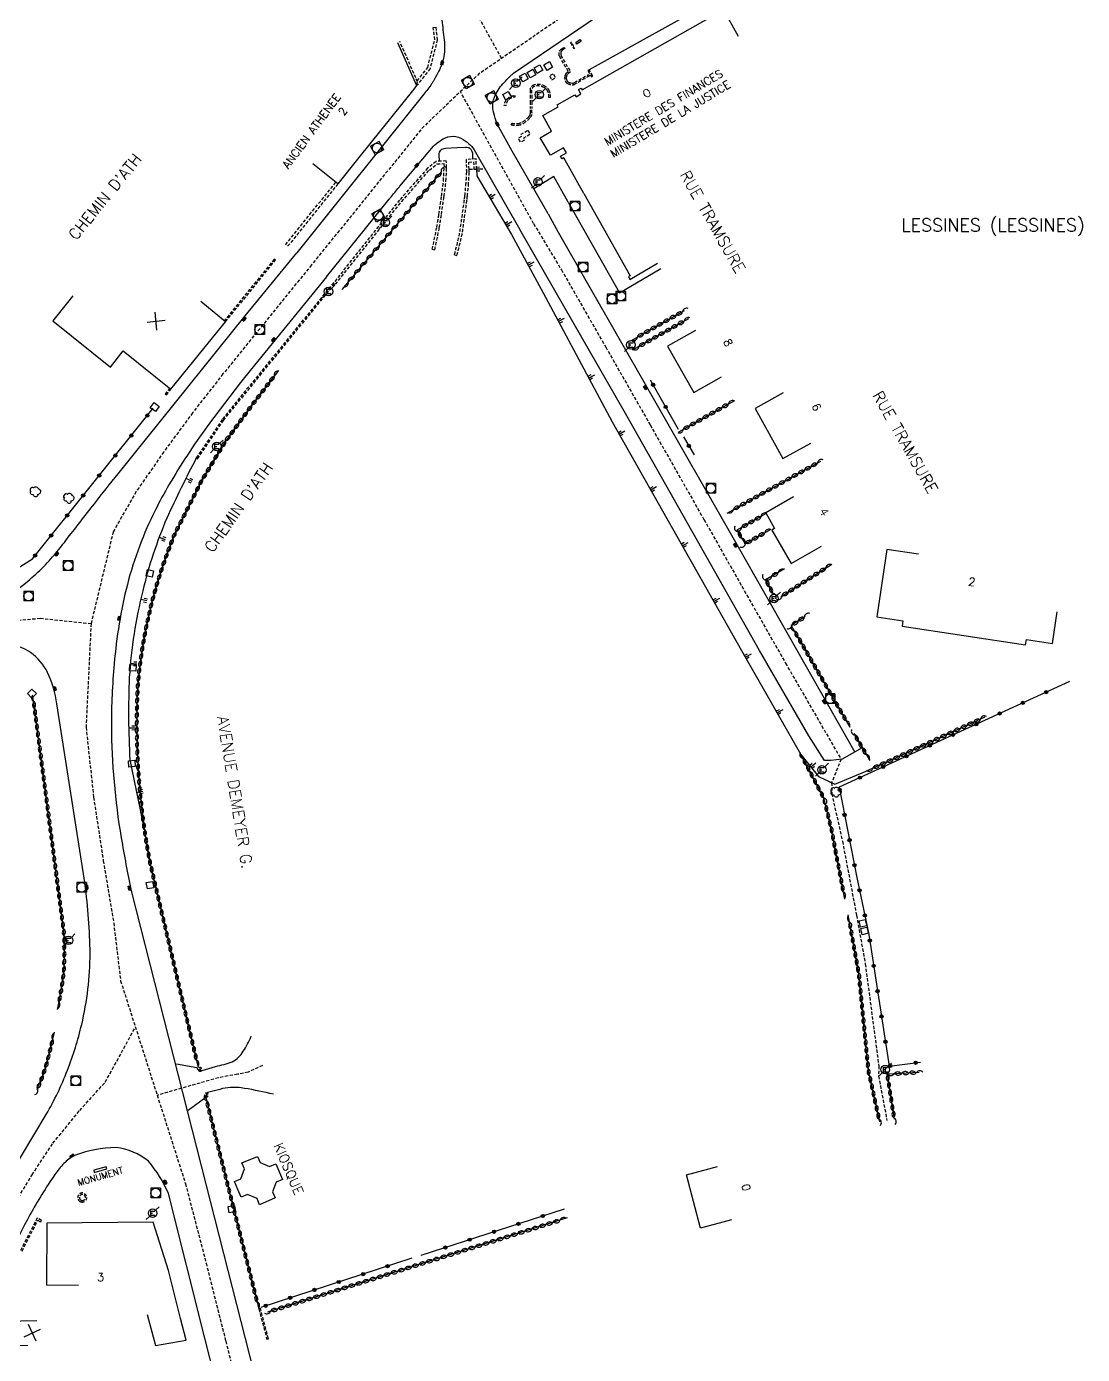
# Model space of a CAD drawing. Header units: millimetres. Extents: x 111000 to 112001, y 155000 to 156000.
# Drawn here: x 111820.9 to 111985.8, y 155336.9 to 155544.3 of the extents above; entities that cross this region are included whole.
import ezdxf
from ezdxf.enums import TextEntityAlignment as Align

# ---------------------------------------------------------------- set-up
doc = ezdxf.new("R2010")
doc.units = ezdxf.units.MM
doc.linetypes.add('DASHED', pattern=[0.75, 0.5, -0.25])
doc.layers.get('0').update_dxf_attribs({"linetype": 'CONTINUOUS'})
for name, color, linetype in [('W0001', 6, 'DASHED'), ('W0008', 7, 'CONTINUOUS'), ('W0100', 7, 'CONTINUOUS'), ('W0112', 1, 'DASHED'), ('W0211', 2, 'CONTINUOUS'), ('W0300', 7, 'CONTINUOUS'), ('W0310', 3, 'CONTINUOUS'), ('W0322', 7, 'CONTINUOUS'), ('W0334', 7, 'CONTINUOUS'), ('W0400', 7, 'CONTINUOUS'), ('W0420', 7, 'CONTINUOUS'), ('W0471', 7, 'CONTINUOUS'), ('W0980', 7, 'CONTINUOUS'), ('W0984', 7, 'CONTINUOUS'), ('W0989', 7, 'CONTINUOUS'), ('W0991', 7, 'CONTINUOUS')]:
    doc.layers.add(name, color=color, linetype=linetype)
doc.styles.get("Standard").update_dxf_attribs({"font": 'romans.shx', "width": 0.85})

# ---------------------------------------------------------------- blocks, each defined once
blk = doc.blocks.new('t310o')
at = {"color": 0, "linetype": 'Continuous'}
for centre, start, end in [((-0.5, 0.38), 216.8699, 323.1304), ((0.5, -0.37), 36.8699, 143.1303)]:
    blk.add_arc(centre, 0.625, start, end, dxfattribs=at)
blk = doc.blocks.new('t991o')
at = {"color": 0, "linetype": 'Continuous'}
for p, q in [((-1, 1), (1, -1)), ((-1, -1), (1, 1))]:
    blk.add_line(p, q, dxfattribs=at)
blk = doc.blocks.new('t211o')
at = {"color": 0, "linetype": 'Continuous'}
for p, q in [((-0.29, 0.5), (-0.29, 0)), ((0, 1), (0, 0)), ((0.29, 0.5), (0.29, 0))]:
    blk.add_line(p, q, dxfattribs=at)
blk = doc.blocks.new('t112o')
at = {"color": 0, "linetype": 'Continuous'}
for p, q in [((-0.5, 0.5), (0.5, 0.5)), ((-0.5, -0.5), (-0.5, 0.5)), ((0.5, 0.5), (0.5, -0.5)), ((0.5, -0.5), (-0.5, -0.5))]:
    blk.add_line(p, q, dxfattribs=at)
blk = doc.blocks.new('t322o')
at = {"color": 0, "linetype": 'Continuous'}
for radius in [0.25, 0.15]:
    blk.add_circle((0, 0), radius, dxfattribs=at)
blk = doc.blocks.new('T400')
for p, q in [((-0.15, 0.3), (0.15, 0.3)), ((-0.15, -0.25), (-0.15, 0.3)), ((-0.15, 0.15), (0.15, 0.15)), ((-0.15, 0), (0.15, 0)), ((0.15, 0.3), (0.15, -0.25)), ((-0.15, -0.15), (0.15, -0.15)), ((-0.15, -0.25), (-0.15, -0.3)), ((-0.15, -0.3), (0.15, -0.3)), ((0.15, -0.3), (0.15, -0.25))]:
    blk.add_line(p, q)
blk = doc.blocks.new('T420')
for p, q in [((0.75, 0.75), (-0.75, 0.75)), ((-0.75, 0.75), (-0.75, -0.75)), ((0.75, 0.75), (0.75, -0.75)), ((0.75, -0.75), (-0.75, -0.75))]:
    blk.add_line(p, q)
blk.add_ellipse((0, 0), major_axis=(-0.53, 0.53), ratio=1, start_param=3.926991, end_param=10.210176)
blk = doc.blocks.new('T471')
for p, q in [((-0.333334, 0.333334), (-0.333334, -0.333334)), ((-0.333334, 0.333334), (0.333334, 0.333334)), ((-0.333334, 0), (0, 0)), ((0.500001, 0.500001), (1.000002, 1.000002)), ((-0.500001, -0.500001), (-1.000002, -1.000002)), ((-0.333334, -0.333334), (0.333334, -0.333334))]:
    blk.add_line(p, q)
blk.add_ellipse((0, 0), major_axis=(0.471405, 0.471405), ratio=1, start_param=5.4977871438, end_param=11.780972451)
blk = doc.blocks.new('T300')
for p, q in [((-0.8, 0.51), (-0.86, 0.34)), ((-0.86, 0.34), (-0.86, 0.17)), ((-0.86, 0.17), (-0.74, 0.06)), ((-0.69, 0.63), (-0.8, 0.51)), ((-0.8, -0.06), (-0.74, 0.06)), ((-0.74, 0.06), (-0.69, 0.11)), ((-0.57, 0.69), (-0.69, 0.63)), ((-0.46, 0.69), (-0.57, 0.69)), ((-0.29, 0.63), (-0.46, 0.69)), ((-0.29, 0.63), (-0.17, 0.74)), ((-0.23, 0.57), (-0.29, 0.63)), ((-0.17, 0.74), (-0.06, 0.8)), ((-0.06, 0.8), (0.06, 0.8)), ((0.06, 0.8), (0.23, 0.74)), ((0.23, 0.74), (0.34, 0.63)), ((0.34, 0.63), (0.4, 0.51)), ((0.46, 0.46), (0.34, 0.46)), ((0.4, 0.51), (0.4, 0.46)), ((0.57, 0.4), (0.46, 0.46)), ((0.57, 0.4), (0.69, 0.29)), ((0.69, 0.29), (0.74, 0.17)), ((0.74, 0.06), (0.69, -0.17)), ((0.74, 0.17), (0.74, 0.06)), ((-0.8, -0.17), (-0.8, -0.06)), ((-0.8, -0.23), (-0.8, -0.17)), ((-0.74, -0.34), (-0.8, -0.23)), ((-0.69, -0.4), (-0.74, -0.34)), ((-0.51, -0.46), (-0.69, -0.4)), ((-0.4, -0.46), (-0.51, -0.46)), ((-0.4, -0.46), (-0.34, -0.46)), ((-0.34, -0.46), (-0.34, -0.4)), ((-0.34, -0.51), (-0.34, -0.46)), ((-0.29, -0.63), (-0.34, -0.51)), ((-0.17, -0.74), (-0.29, -0.63)), ((-0.06, -0.8), (-0.17, -0.74)), ((0.06, -0.8), (-0.06, -0.8)), ((0.17, -0.74), (0.06, -0.8)), ((0.23, -0.69), (0.17, -0.74)), ((0.29, -0.46), (0.23, -0.46)), ((0.29, -0.63), (0.23, -0.69)), ((0.46, -0.4), (0.29, -0.46)), ((0.34, -0.51), (0.29, -0.63)), ((0.34, -0.51), (0.34, -0.46)), ((0.57, -0.34), (0.46, -0.4)), ((0.63, -0.29), (0.57, -0.34)), ((0.69, -0.17), (0.63, -0.29))]:
    blk.add_line(p, q)

msp = doc.modelspace()

# ---------------------------------------------------------------- linework, layer by layer
at = {"layer": 'W0001', "flags": 128}
for points in [[(111895.05, 155539.29), (111888.73, 155550.67), (111887.3, 155560.74), (111882.74, 155601.02), (111880.65, 155621.44), (111880.08, 155624.01), (111878.84, 155626.86), (111859.74, 155666.76), (111850.02, 155687.65)], [(111934.34, 155566.22), (111891.5, 155536.85), (111882.66, 155528.4), (111865.36, 155507.02)], [(111900.05, 155513.48), (111888.61, 155534.09)]]:
    msp.add_lwpolyline(points, dxfattribs=at)
at = {"layer": 'W0001'}
for points in [[(111900.05, 155513.48), (111904.39, 155506.26), (111911.31, 155494.19), (111918.25, 155482.04), (111926.66, 155467.24), (111933.36, 155455.44), (111939.4, 155444.82), (111948.06, 155429.82), (111946.59, 155426.16), (111946.61, 155424.44), (111948.28, 155417), (111950.48, 155405.42), (111951.84, 155397.84), (111953.95, 155381.92), (111953.92, 155380.32), (111955.23, 155373.38)], [(111865.36, 155507.02), (111851.54, 155489.99), (111846.8, 155483.93), (111842.29, 155477.81), (111837.99, 155471.62), (111834.4, 155465.36), (111830.94, 155451), (111830.16, 155434.83), (111831.34, 155423.87), (111832.86, 155413.95), (111834.48, 155404.24), (111835.56, 155395.2), (111845.69, 155363.51), (111848.9, 155351.12), (111851.98, 155338.92), (111865.25, 155286.38), (111884.99, 155208.11), (111891.67, 155181.77), (111904.01, 155133.12), (111907.54, 155119.1), (111909.48, 155110.27)], [(111554.67, 155374.33), (111571.34, 155376.17), (111599.17, 155380.12), (111650.17, 155387.34), (111657.62, 155388.4), (111660.65, 155388.85), (111665.27, 155389.71), (111669.8, 155390.71), (111679.42, 155392.99), (111691.83, 155396.34), (111704.57, 155400.53), (111715.89, 155404.69), (111725.91, 155408.6), (111745.86, 155417.54), (111763.65, 155425.97), (111801.64, 155443.97), (111812.75, 155450.01), (111816.06, 155450.69), (111818.77, 155451.49), (111823.01, 155451.83), (111830.94, 155451)], [(111701.67, 155083.01), (111717.46, 155126.01), (111722.64, 155138.51), (111727.62, 155149.43), (111737.99, 155171.39), (111762.78, 155223.48), (111773.34, 155245.57), (111780.69, 155260.97), (111785.98, 155272.09), (111789.32, 155279.71), (111791.87, 155286.92), (111794.27, 155294.08), (111802.93, 155319.94), (111807.58, 155333.86), (111810.64, 155342.15), (111812.94, 155347.86), (111815.82, 155354.3), (111818.83, 155360.09), (111821.75, 155364.93), (111824.99, 155369.84), (111829.17, 155374.97), (111833.17, 155379.39), (111837.87, 155387.99)], [(111857.71, 155381.97), (111855.47, 155380.94), (111853.84, 155380.61), (111852.33, 155380.38), (111850.84, 155380.08), (111841.27, 155377.32)]]:
    msp.add_lwpolyline(points, dxfattribs=at)
at = {"layer": 'W0008', "flags": 128}
for points in [[(111902.31, 155515.02), (111900.06, 155518.92), (111896.72, 155524.8), (111894.58, 155528.66, -0.051597), (111894.03, 155529.96, -0.045685), (111893.7, 155531.51, -0.126677), (111893.93, 155533.22, -0.088114), (111895.24, 155535.31, -0.013921), (111896.49, 155536.6, -0.044825), (111896.92, 155536.96), (111936.09, 155563.65)], [(111867.73, 155505.15), (111877.49, 155517.28, -0.001187), (111877.67, 155517.51, -0.000314), (111878.37, 155518.36, -0.000884), (111879.01, 155519.14, -0.003735), (111879.16, 155519.33), (111884.44, 155525.58, -0.053413), (111884.88, 155525.99, -0.025348), (111885.91, 155526.71, -0.145856), (111887.47, 155527.13, -0.140628), (111889.07, 155526.63, -0.045084), (111890.22, 155525.71, -0.071616), (111890.79, 155524.98), (111897.92, 155512.54)], [(111885.33, 155523.22), (111885.28, 155524.21, -0.105808), (111885.35, 155524.64, -0.116547), (111885.58, 155524.97, -0.086359), (111885.91, 155525.17, -0.082343), (111886.31, 155525.26), (111888.09, 155525.36), (111889.47, 155525.44, -0.112738), (111889.82, 155525.39, -0.094975), (111890.17, 155525.16, -0.08729), (111890.41, 155524.82, -0.105185), (111890.5, 155524.49), (111890.53, 155523.54)], [(111661.15, 155391.93, 0.003), (111669.1, 155393.57, 0.0123), (111683.17, 155396.94, 0.0012), (111684.34, 155397.26, 0.0168), (111702.43, 155402.86, 0.0073), (111713.19, 155406.77, 0.0057), (111723.43, 155410.78, 0.0144), (111737.17, 155416.74), (111769.2, 155431.92), (111781.3, 155437.64), (111781.3, 155437.64), (111786.39, 155440.06), (111813.27, 155452.79, 0.0552), (111820.44, 155457.12, 0.0517), (111825.21, 155461.73, 0.0107), (111826.99, 155463.97, -0.0011), (111831.47, 155469.73, -0.003), (111835.17, 155474.4), (111855.01, 155499.1), (111855.01, 155499.1), (111863.06, 155508.9)], [(111867.73, 155505.15), (111855.78, 155490.53, 0.0104), (111849.09, 155481.81, 0.0252), (111843.11, 155472.67, 0.0154), (111840.99, 155468.76, 0.0525), (111836.61, 155457.11, 0.0409), (111834.56, 155444.72, 0.0234), (111834.12, 155435.04, 0.0403), (111835.65, 155417.56, 0.0086), (111837.22, 155409.25), (111837.22, 155409.25), (111848.89, 155363.47), (111857.79, 155328.5), (111857.79, 155328.5), (111866.16, 155295.21), (111887.65, 155209.97), (111887.65, 155209.97), (111893.44, 155187.13), (111899.54, 155163.07), (111911.59, 155115.62), (111911.59, 155115.62), (111912.71, 155111.12)], [(111816.19, 155361.44), (111823.93, 155374.34, 0.0424), (111827.25, 155381.23, 0.0348), (111829.48, 155388.39, 0.0569), (111830.8, 155399.48, 0.0287), (111830.01, 155410.27), (111830.01, 155410.27), (111825.59, 155438.47, 0.0811), (111824.16, 155443.36, 0.1189), (111821.5, 155446.47, 0.1177), (111818.61, 155447.65, 0.1456)], [(111844.26, 155382.22), (111847.45, 155381.68), (111847.56, 155381.4), (111848.28, 155381.19), (111850.39, 155381.84, 0.0359), (111853, 155382.57, 0.1349), (111854.72, 155384.2, 0.036), (111855.97, 155386.54), (111855.97, 155386.54)], [(111859.41, 155377.49, 0.0179), (111854.91, 155378.41, 0.0562), (111852.7, 155378.56, 0.0481), (111851.06, 155378.26), (111849.14, 155377.74), (111848.86, 155376.98), (111846.11, 155374.98), (111846.11, 155374.98)], [(111880.76, 155212.45), (111869.38, 155257.56), (111855.1, 155314.2), (111848.72, 155339.37), (111848.72, 155339.37), (111843.02, 155362.01, 0.0776), (111839.89, 155367.02, 0.1428), (111834.85, 155369.17, 0.0787), (111828.36, 155367.93, 0.0651), (111826.69, 155366.66, 0.0439), (111825.3, 155364.94, 0.027), (111821.4, 155358.65, 0.0295), (111815.06, 155345.16, 0.0081), (111810.75, 155333.9), (111810.75, 155333.9), (111802.38, 155308.85), (111795.02, 155286.93, -0.0139), (111791.67, 155277.5, -0.0161), (111789.2, 155271.87), (111778.51, 155249.44), (111778.51, 155249.44), (111761.58, 155214.07)]]:
    msp.add_lwpolyline(points, format="xyb", dxfattribs=at)
at = {"layer": 'W0008'}
msp.add_lwpolyline([(111925.87, 155555.32), (111929.42, 155549.06), (111908.73, 155537.49)], dxfattribs=at)
msp.add_lwpolyline([(111885.35, 155548.67, 0.000205), (111885.77, 155544.88, -0.000253), (111886.11, 155541.8, -0.048153), (111886.13, 155540.29, -0.052306), (111885.87, 155538.92, -0.024127), (111885.55, 155538, -0.021912), (111885.1, 155537.02, -0.009469), (111884.4, 155535.73, -0.028615), (111884.13, 155535.32, -0.00565), (111883.51, 155534.48, -0.005985), (111882.91, 155533.71), (111863.06, 155508.9)], format="xyb", dxfattribs=at)
at = {"layer": 'W0008', "flags": 128}
for points in [[(111905.47, 155516.82), (111903.22, 155520.83), (111900.06, 155518.92)], [(111902.31, 155515.02), (111903.89, 155512.13), (111917.9, 155487.66), (111917.9, 155487.66), (111931.97, 155463.02), (111950.21, 155430.93)], [(111945.5, 155429.6), (111943.05, 155433.49), (111943.05, 155433.49), (111935.33, 155446.8), (111914.4, 155483.82), (111903.39, 155503.01), (111897.92, 155512.54)]]:
    msp.add_lwpolyline(points, dxfattribs=at)
at = {"layer": 'W0100', "flags": 128}
for points in [[(111907.91, 155518.2), (111904.76, 155523.74), (111904.5, 155523.6), (111904.26, 155524.03), (111905.17, 155524.55), (111904.74, 155525.31), (111902.69, 155524.16), (111901.07, 155526.9), (111902.84, 155527.91), (111901.48, 155530.35), (111903.91, 155531.74), (111903.74, 155532.04), (111906.48, 155533.61), (111906.7, 155533.29), (111907.45, 155533.73), (111907.07, 155534.42), (111907.49, 155534.66), (111907.64, 155534.4), (111929.25, 155546.62), (111929.1, 155546.88), (111929.53, 155547.12), (111931.99, 155542.77)], [(111878.8, 155541.75), (111881.74, 155535.07), (111881.74, 155535.07), (111881.33, 155534.5), (111881.37, 155534.47), (111872.77, 155523.8), (111869.47, 155519.69), (111865.57, 155522.83)], [(111907.91, 155518.2), (111915.12, 155505.34), (111914.85, 155505.2), (111915.1, 155504.77), (111915.1, 155504.77), (111919.41, 155507.3)], [(111828.12, 155502.21), (111824.98, 155498.31), (111833.96, 155491.08), (111835.96, 155493.59), (111843.42, 155487.63), (111851.95, 155498.14), (111851.95, 155498.14), (111848.07, 155501.29)], [(111839.72, 155343.08), (111841.02, 155338.25), (111845.8, 155339.09), (111844.89, 155342.49), (111844.89, 155342.49), (111843.05, 155349.96), (111840.65, 155357.51), (111824.06, 155357.35), (111824.06, 155357.35), (111823.96, 155347.75), (111828.96, 155347.69)], [(111822.49, 155342.12), (111817.49, 155341.99), (111816.1, 155338.19), (111821.09, 155338.32)]]:
    msp.add_lwpolyline(points, dxfattribs=at)
for points in [[(111906.62, 155541.78), (111907.27, 155542.23), (111907.46, 155541.97), (111906.81, 155541.52)], [(111856.93, 155367.79), (111857.33, 155366.82), (111858.82, 155366.21), (111859.8, 155366.61), (111860.84, 155364.19), (111859.87, 155363.75), (111859.3, 155362.26), (111859.71, 155361.3), (111857.27, 155360.23), (111856.9, 155361.2), (111855.37, 155361.83), (111854.39, 155361.42), (111853.87, 155362.64), (111853.35, 155363.85), (111854.32, 155364.28), (111854.92, 155365.82), (111854.47, 155366.76)], [(111831.45, 155365.26), (111831.45, 155365.26), (111833.42, 155365.82), (111833.32, 155366.18), (111831.36, 155365.62), (111831.36, 155365.62)]]:
    msp.add_lwpolyline(points, close=True, dxfattribs=at)
at = {"layer": 'W0100'}
for points in [[(111925.33, 155496.81), (111920.97, 155494.36), (111925.05, 155487.1), (111929.41, 155489.55)], [(111939, 155487.04), (111934.63, 155484.62), (111938.96, 155476.79), (111943.34, 155479.21)], [(111940.64, 155470.8), (111936.29, 155468.33), (111937.69, 155465.87), (111937.26, 155465.62), (111940.25, 155460.37), (111945.03, 155463.1)], [(111960.16, 155461.84), (111955.22, 155462.57), (111953.64, 155452.04), (111957.71, 155451.43), (111957.58, 155450.59), (111976.87, 155447.68), (111977, 155448.52), (111981.07, 155447.92), (111981.8, 155452.86)], [(111930.96, 155357.88), (111926.13, 155356.6), (111923.92, 155364.91), (111928.75, 155366.2)]]:
    msp.add_lwpolyline(points, dxfattribs=at)
at = {"layer": 'W0112'}
for points in [[(111881.87, 155535.77), (111883.51, 155537.87), (111884.61, 155542.21), (111884.38, 155544.12), (111884.77, 155544.16), (111885.01, 155542.18), (111883.88, 155537.69), (111881.9, 155535.16), (111881.74, 155535.07)], [(111881.74, 155535.07), (111881.77, 155535.28), (111881.92, 155535.64), (111881.65, 155536.25), (111879.16, 155541.91)], [(111851.95, 155498.14), (111859.72, 155507.76), (111859.53, 155507.92), (111851.75, 155498.3)], [(111868.83, 155504.26), (111851.41, 155482.9), (111847.38, 155476.87), (111847.59, 155476.73), (111851.62, 155482.75), (111869.02, 155504.11)], [(111843.23, 155487.78), (111842.5, 155486.88), (111842.7, 155486.73), (111843.42, 155487.62)], [(111820.17, 155353), (111822.64, 155357.83), (111823.11, 155357.56), (111823.23, 155357.78), (111822.54, 155358.17), (111819.94, 155353.11)]]:
    msp.add_lwpolyline(points, dxfattribs=at)
for points in [[(111908.62, 155536.75), (111908.74, 155536.53), (111906.56, 155535.29, -0.144336), (111906.05, 155535.17, -0.107008), (111905.37, 155535.35, -0.180124), (111904.99, 155535.77, -0.136925), (111904.92, 155536.49, -0.114913), (111905.1, 155536.92), (111905.47, 155537.25), (111904.05, 155539.68), (111904.04, 155540.39), (111904.34, 155540.74), (111904.81, 155541.02), (111904.94, 155540.81), (111904.5, 155540.55), (111904.29, 155540.3), (111904.3, 155539.75), (111905.79, 155537.2), (111905.29, 155536.75, 0.106789), (111905.17, 155536.45, 0.136925), (111905.23, 155535.86, 0.180124), (111905.48, 155535.58, 0.107008), (111906.06, 155535.42, 0.144336), (111906.44, 155535.51)], [(111902.4, 155533.18, 0.156945), (111902.29, 155534.08, 0.160186), (111901.69, 155534.73, 0.193195), (111900.18, 155534.91, 0.343063), (111899.74, 155534.33, 0.000855), (111899.75, 155533.53, 0.000689), (111899.77, 155532.54, 0.001217), (111899.79, 155531.45, -0.001892), (111899.8, 155530.75, -0.184102), (111899.55, 155530.07, -0.074147), (111898.5, 155529.17, -0.109736), (111897.64, 155528.86, -0.090484), (111896.57, 155528.92), (111896.63, 155529.16, 0.090484), (111897.61, 155529.11, 0.109736), (111898.37, 155529.38, 0.074147), (111899.36, 155530.23, 0.184102), (111899.55, 155530.74, 0.001892), (111899.54, 155531.45, -0.001217), (111899.52, 155532.54, -0.000689), (111899.5, 155533.53, -0.000855), (111899.49, 155534.33, -0.343063), (111900.12, 155535.15, -0.193195), (111901.81, 155534.94, -0.160186), (111902.52, 155534.18, -0.156945), (111902.65, 155533.13)], [(111847.81, 155381.12, 9.047141), (111847.72, 155381.21, 0.110532)], [(111848.81, 155377.14, 9.047141), (111848.72, 155377.23, 0.110532)], [(111829.45, 155360.67, 10.062448), (111829.19, 155360.77, 0.099379)]]:
    msp.add_lwpolyline(points, format="xyb", close=True, dxfattribs=at)
at = {"layer": 'W0112', "flags": 128}
for points in [[(111905.82, 155541.72), (111906.33, 155540.81), (111906.49, 155540.91), (111905.98, 155541.81)], [(111902.52, 155536.53), (111902.88, 155535.91), (111903.51, 155536.27), (111903.15, 155536.89)], [(111899.16, 155528.05), (111899.5, 155527.44), (111898.49, 155526.82), (111898.64, 155526.53), (111898.02, 155526.18), (111897.68, 155526.82), (111898.25, 155527.17), (111898.13, 155527.45)]]:
    msp.add_lwpolyline(points, close=True, dxfattribs=at)
at = {"layer": 'W0112'}
for points in [[(111909.07, 155536.41), (111909.29, 155536.53), (111908.73, 155537.49), (111908.52, 155537.37)], [(111857.15, 155343.95), (111858.39, 155339.25), (111858.63, 155339.31), (111857.4, 155344.02)]]:
    msp.add_lwpolyline(points, close=True, dxfattribs=at)
at = {"layer": 'W0112', "flags": 128}
msp.add_lwpolyline([(111897.14, 155533.47), (111897.14, 155533.22, 0.089441), (111896.64, 155533.13, 0.089441), (111896.21, 155532.88, 0.098792), (111895.87, 155532.44, 0.098792), (111895.72, 155531.9), (111895.47, 155531.92, -0.098792), (111895.64, 155532.55, -0.098792), (111896.05, 155533.07, -0.089441), (111896.56, 155533.37, -0.089441)], format="xyb", close=True, dxfattribs=at)
at = {"layer": 'W0112'}
for points in [[(111889.99, 155521.97), (111891.13, 155521.96), (111891.06, 155523.58), (111889.5, 155523.48), (111889.59, 155521.94, -0.024131), (111889.6, 155521.53, -0.008024), (111889.54, 155520.29, -0.005615), (111889.47, 155519.48, -0.00275), (111889.32, 155517.83, -0.008497), (111889.26, 155517.31, -0.001003), (111888.66, 155512.97, -0.020316), (111888.4, 155511.51, -0.010156), (111887.69, 155508.62), (111888.08, 155508.52, 0.010156), (111888.79, 155511.42, 0.020316), (111889.06, 155512.92, 0.001003), (111889.65, 155517.26, 0.008497), (111889.71, 155517.79, 0.00275), (111889.87, 155519.44, 0.005615), (111889.93, 155520.26, 0.008024), (111890, 155521.52, 0.024131), (111889.99, 155521.97), (111889.92, 155523.1), (111890.68, 155523.15), (111890.73, 155521.94)], [(111869.14, 155504.01), (111879.43, 155516.9), (111883.77, 155521.85), (111884.96, 155522.8), (111886.03, 155522.85), (111886.07, 155522.2, -0.007222), (111885.96, 155520.16, -0.016861), (111885.88, 155519.3, -0.001191), (111885.67, 155517.8, -0.000636), (111885.27, 155514.98, -0.011352), (111884.93, 155512.92, -0.006749), (111884.22, 155509.47), (111884.61, 155509.39, 0.006749), (111885.32, 155512.85, 0.011352), (111885.66, 155514.92, 0.000636), (111886.06, 155517.74, 0.001191), (111886.27, 155519.25, 0.016861), (111886.36, 155520.14, 0.007292), (111886.47, 155522.2), (111886.41, 155523.26), (111884.81, 155523.2), (111883.5, 155522.14), (111879.12, 155517.16), (111868.83, 155504.26)], [(111847.94, 155381.33, 9.047141), (111847.93, 155381.35, 0.110532), (111847.94, 155381.33, 0.110532)], [(111848.95, 155377.35, 9.047141), (111848.93, 155377.37, 0.110532), (111848.95, 155377.35, 0.110532)], [(111829.5, 155360.91, 10.062448), (111829.33, 155360.98, 0.099379), (111829.5, 155360.91, 0.099379)]]:
    msp.add_lwpolyline(points, format="xyb", dxfattribs=at)
at = {"layer": 'W0112', "flags": 128}
msp.add_lwpolyline([(111869.47, 155519.69), (111861.69, 155509.99), (111861.38, 155510.24), (111869.15, 155519.94)], dxfattribs=at)
at = {"layer": 'W0211', "flags": 128}
for points in [[(111891.13, 155521.96), (111891.18, 155520.92), (111896.62, 155511.8)], [(111951.38, 155431.58), (111948.25, 155429.85), (111946.45, 155429.62), (111945.5, 155429.6)]]:
    msp.add_lwpolyline(points, dxfattribs=at)
at = {"layer": 'W0211'}
msp.add_lwpolyline([(111896.62, 155511.8), (111901.93, 155501.99), (111912.31, 155482.54), (111933.2, 155445.63), (111941.8, 155430.55), (111944.54, 155427.11), (111946.11, 155426.4), (111947.07, 155425.92), (111951.97, 155427.96)], dxfattribs=at)
at = {"layer": 'W0211', "flags": 128}
msp.add_lwpolyline([(111847.38, 155476.87, 0.013433), (111842.77, 155467.46, 0.0416), (111839.01, 155456.1, 0.0458), (111836.92, 155442.61, 0.0243), (111837.01, 155429.71), (111837.01, 155429.71), (111839.3, 155418.66)], format="xyb", dxfattribs=at)
at = {"layer": 'W0310'}
for points in [[(111870.14, 155503.21), (111885.72, 155521.64)], [(111915.25, 155495.19), (111923.6, 155499.89)], [(111915.51, 155493.74), (111924.29, 155498.67)], [(111922.74, 155480.95), (111931.48, 155485.86)], [(111930.25, 155468.27), (111944.9, 155476.38)], [(111954.09, 155373.18), (111952.36, 155381.08), (111950.83, 155396.34), (111949.19, 155405.52)]]:
    msp.add_lwpolyline(points, dxfattribs=at)
msp.add_lwpolyline([(111860.19, 155490.52), (111856.17, 155485.26), (111851.98, 155479.54), (111848.2, 155473.31), (111844.11, 155465.21, 0.078562), (111838.23, 155441.21, 0.060421), (111840.18, 155413.47), (111847.68, 155381.68)], format="xyb", dxfattribs=at)
at = {"layer": 'W0310', "flags": 128}
for points in [[(111936.36, 155468.2), (111931.81, 155465.62), (111933.07, 155463.44), (111933.07, 155463.44), (111937.17, 155465.77)], [(111939.23, 155459.54), (111936.28, 155457.85), (111937.45, 155455.65), (111937.45, 155455.65)], [(111938.66, 155455.2), (111946.64, 155460.29)], [(111942.47, 155452.13), (111940.29, 155450.69), (111949.45, 155434.81), (111949.45, 155434.81)], [(111970.49, 155436.4), (111955.51, 155429.52), (111951.97, 155427.95), (111951.97, 155427.95)], [(111950.08, 155433.82), (111952.54, 155429.6), (111952.54, 155429.6)], [(111948.64, 155407.97), (111946.57, 155418.81), (111945.41, 155423.66), (111941.8, 155430.55), (111941.8, 155430.55)], [(111960.25, 155380.91), (111955.25, 155380.64), (111956.37, 155373.59)], [(111848.86, 155376.96), (111851.82, 155365.12), (111857.15, 155343.95), (111857.15, 155343.95)], [(111905.27, 155358.17), (111858.52, 155343.47), (111858.52, 155343.47)]]:
    msp.add_lwpolyline(points, dxfattribs=at)
for points in [[(111825.68, 155390.75, 0.0303), (111826.68, 155396.66, 0.0313), (111826.7, 155402.86), (111826.7, 155402.86), (111821.87, 155439.66)], [(111822.52, 155378.23, 0.0387), (111824.15, 155382.77), (111825.23, 155387.18), (111825.23, 155387.18)]]:
    msp.add_lwpolyline(points, format="xyb", dxfattribs=at)
at = {"layer": 'W0322', "flags": 128}
for points in [[(111918.27, 155489.09), (111922.65, 155481.35), (111922.65, 155481.35)], [(111818.99, 155459.33), (111821.82, 155461.14), (111840.64, 155484.63)], [(111923.44, 155480.19), (111925.13, 155477.35), (111925.13, 155477.35)], [(111983.72, 155441.97), (111947.76, 155425.46), (111950.53, 155411.36), (111952.39, 155402.45), (111955.58, 155381.9), (111960.48, 155382.5)], [(111904.82, 155359.56), (111882.46, 155352.31), (111882.46, 155352.31)], [(111881.05, 155351.87), (111857.43, 155344.21), (111857.43, 155344.21)]]:
    msp.add_lwpolyline(points, dxfattribs=at)
at = {"layer": 'W0334', "flags": 128}
msp.add_lwpolyline([(111905.47, 155516.82), (111913.47, 155502.67), (111919.91, 155506.45)], dxfattribs=at)

# ---------------------------------------------------------------- block references
at = {"layer": 'W0112'}
for p, rotation in [((111900.81, 155537.62), 299.2274360696532), ((111902.34, 155538.1), 299.2274360696604), ((111898.54, 155536.3), 299.2274360696604), ((111899.73, 155536.91), 299.2274360696532), ((111895.91, 155533.43), 299.2274360696685), ((111840.89, 155484.82), 323.5704955477576), ((111840.12, 155458.87), 347.4305023110973), ((111837.48, 155444.1), 356.0364971515126), ((111821.71, 155440.08), 134.5888042013536), ((111837.31, 155429.12), 5.368025546663185), ((111840.14, 155410.15), 10.57212876937889), ((111951.47, 155404.18), 282.3988029873198), ((111951.73, 155403.01), 282.3988029873198), ((111852.94, 155359.56), 9.93773923038471)]:
    msp.add_blockref('t112o', p, dxfattribs=dict(at, rotation=rotation))
at = {"layer": 'W0211'}
for p, rotation in [((111891.13, 155521.96), 272.6403003642573), ((111893.21, 155517.52), 300.8217952309298), ((111895.77, 155513.23), 300.8217952316073), ((111899.23, 155506.98), 298.3933333288702), ((111903.96, 155498.18), 298.0923161490019), ((111908.67, 155489.35), 298.0923161490019), ((111913.43, 155480.56), 299.5104887369586), ((111846.66, 155473.26), 63.42935355613344), ((111918.36, 155471.86), 299.5104887369586), ((111842.53, 155464.16), 69.39697103390091), ((111923.28, 155463.15), 299.5104887369586), ((111839.67, 155454.59), 76.98388507963615), ((111928.21, 155454.45), 299.5104887369586), ((111838.08, 155444.72), 84.76145264051607), ((111933.13, 155445.75), 299.5104887369586), ((111938.09, 155437.06), 299.7101244649378), ((111837.82, 155434.73), 91.01700595811096), ((111943.36, 155428.59), 308.4360116852674), ((111839.04, 155424.84), 101.7296172707525)]:
    msp.add_blockref('t211o', p, dxfattribs=dict(at, rotation=rotation))
at = {"layer": 'W0300'}
for p in [(111822.29, 155471.59), (111827.52, 155470.58), (111947.33, 155424.67)]:
    msp.add_blockref('T300', p, dxfattribs=at)
at = {"layer": 'W0310'}
for p, rotation in [((111884.67, 155520.39), 49.78338971895045), ((111885.63, 155521.54), 49.78338971895045), ((111883.7, 155519.25), 49.78338971895045), ((111881.76, 155516.96), 49.78338971895045), ((111882.73, 155518.1), 49.78338971895045), ((111879.82, 155514.67), 49.78338971895045), ((111880.79, 155515.81), 49.78338971895045), ((111877.89, 155512.38), 49.78338971895045), ((111878.85, 155513.52), 49.78338971895045), ((111875.95, 155510.08), 49.78338971895045), ((111876.92, 155511.23), 49.78338971895045), ((111874.98, 155508.94), 49.78338971895045), ((111873.04, 155506.65), 49.78338971895045), ((111874.01, 155507.79), 49.78338971895045), ((111871.11, 155504.36), 49.78338971895045), ((111872.08, 155505.5), 49.78338971895045), ((111920.28, 155498.02), 29.32156637864769), ((111921.29, 155498.59), 29.32156637864769), ((111922.3, 155499.15), 29.32156637864769), ((111922.56, 155497.7), 29.32156637868837), ((111923.31, 155499.72), 29.32156637864769), ((111923.57, 155498.26), 29.32156637868837), ((111916.26, 155495.76), 29.32156637864769), ((111917.26, 155496.33), 29.32156637864769), ((111918.27, 155496.89), 29.32156637864769), ((111919.28, 155497.46), 29.32156637864769), ((111919.54, 155496), 29.32156637868837), ((111920.54, 155496.57), 29.32156637868837), ((111921.55, 155497.13), 29.32156637868837), ((111916.52, 155494.3), 29.32156637868837), ((111917.52, 155494.87), 29.32156637868837), ((111918.53, 155495.43), 29.32156637868837), ((111859.54, 155489.67), 232.6763808943518), ((111858.14, 155487.83), 232.6763808943518), ((111858.84, 155488.75), 232.6763808943518), ((111856.04, 155485.07), 233.714451305823), ((111856.73, 155485.99), 232.6763808943518), ((111857.44, 155486.91), 232.6763808943518), ((111930.47, 155485.29), 29.32156637867639), ((111854.67, 155483.21), 233.714451305823), ((111855.35, 155484.14), 233.714451305823), ((111927.45, 155483.6), 29.32156637867639), ((111928.46, 155484.16), 29.32156637867639), ((111929.47, 155484.73), 29.32156637867639), ((111853.3, 155481.35), 233.714451305823), ((111853.99, 155482.28), 233.714451305823), ((111923.43, 155481.33), 29.32156637867639), ((111924.43, 155481.9), 29.32156637867639), ((111925.44, 155482.46), 29.32156637867639), ((111926.45, 155483.03), 29.32156637867639), ((111851.94, 155479.48), 238.7550563160236), ((111852.62, 155480.42), 233.714451305823), ((111850.74, 155477.51), 238.7550563160236), ((111851.34, 155478.5), 238.7550563160236), ((111849.55, 155475.53), 238.7550563160236), ((111850.14, 155476.52), 238.7550563160236), ((111942.37, 155474.98), 28.96130384109788), ((111943.38, 155475.54), 28.96130384109788), ((111944.39, 155476.1), 28.96130384109788), ((111847.81, 155472.54), 243.2141319040582), ((111848.35, 155473.56), 238.7550563160236), ((111848.95, 155474.55), 238.7550563160236), ((111939.34, 155473.3), 28.96130384109788), ((111940.35, 155473.86), 28.96130384109788), ((111941.36, 155474.42), 28.96130384109788), ((111846.77, 155470.48), 243.2141319040582), ((111847.29, 155471.51), 243.2141319040582), ((111935.3, 155471.06), 28.96130384109788), ((111936.31, 155471.62), 28.96130384109788), ((111937.32, 155472.18), 28.96130384109788), ((111938.33, 155472.74), 28.96130384109788), ((111845.72, 155468.41), 243.2141319040582), ((111846.25, 155469.44), 243.2141319040582), ((111931.26, 155468.82), 28.96130384109788), ((111932.27, 155469.38), 28.96130384109788), ((111933.28, 155469.94), 28.96130384109788), ((111934.29, 155470.5), 28.96130384109788), ((111844.68, 155466.35), 243.2141319040582), ((111845.2, 155467.38), 243.2141319040582), ((111933.55, 155466.61), 209.5941704861042), ((111934.55, 155467.18), 209.5941704861042), ((111935.56, 155467.75), 209.5941704861042), ((111843.71, 155464.26), 247.9968589319399), ((111844.16, 155465.32), 243.2141319040582), ((111931.96, 155465.35), 299.960585353521), ((111932.55, 155466.04), 209.5941704861042), ((111932.54, 155464.35), 299.960585353521), ((111935.16, 155464.63), 29.70585067981918), ((111936.16, 155465.2), 29.70585067981918), ((111842.88, 155462.1), 249.670016872433), ((111843.29, 155463.18), 248.8334379021865), ((111933.15, 155463.48), 29.70585067981918), ((111934.16, 155464.06), 29.70585067981918), ((111842.49, 155461.02), 250.5065958426795), ((111841.75, 155458.83), 252.1797537831726), ((111842.11, 155459.92), 251.3431748129261), ((111937.23, 155458.39), 209.7361179540617), ((111938.23, 155458.96), 209.7361179540617), ((111943.71, 155458.43), 32.51849373042077), ((111944.69, 155459.05), 32.51849373042077), ((111945.66, 155459.67), 32.51849373042077), ((111841.07, 155456.62), 253.8529117236657), ((111841.4, 155457.73), 253.0163327534192), ((111936.3, 155457.79), 298.0785888384822), ((111936.85, 155456.78), 298.0785888384822), ((111940.79, 155456.56), 32.51849373042077), ((111941.77, 155457.18), 32.51849373042077), ((111942.74, 155457.81), 32.51849373042077), ((111840.46, 155454.39), 255.5260696641588), ((111840.76, 155455.51), 254.6894906939123), ((111937.39, 155455.76), 298.0785888384822), ((111938.84, 155455.32), 32.51849373042077), ((111939.82, 155455.94), 32.51849373042077), ((111839.92, 155452.15), 257.1992276046519), ((111840.18, 155453.27), 256.3626486344053), ((111942.34, 155452.04), 213.2637159223628), ((111839.44, 155449.89), 258.872385545145), ((111839.67, 155451.02), 258.0358065748984), ((111940.41, 155450.77), 213.2637159223628), ((111940.79, 155449.82), 299.9820140886883), ((111941.37, 155451.41), 213.2637159223628), ((111839.03, 155447.61), 260.5455434856381), ((111839.23, 155448.75), 259.7089645153915), ((111941.37, 155448.82), 299.9820140886883), ((111941.95, 155447.82), 299.9820140886883), ((111838.85, 155446.47), 261.3821224558847), ((111942.53, 155446.82), 299.9820140886883), ((111943.1, 155445.82), 299.9820140886883), ((111838.53, 155444.18), 263.0552803963777), ((111838.68, 155445.33), 262.2187014261311), ((111943.68, 155444.81), 299.9820140886883), ((111944.26, 155443.81), 299.9820140886883), ((111838.29, 155441.89), 264.7284383368709), ((111838.4, 155443.04), 263.8918593666243), ((111944.83, 155442.81), 299.9820140886883), ((111945.41, 155441.81), 299.9820140886883), ((111838.16, 155439.58), 267.9243673944097), ((111838.21, 155440.74), 267.3513328268308), ((111945.99, 155440.81), 299.9820140886883), ((111946.57, 155439.81), 299.9820140886883), ((111821.98, 155438.86), 97.47293668544673), ((111822.13, 155437.71), 97.47293668544673), ((111838.1, 155437.27), 269.0704365295674), ((111838.12, 155438.43), 268.4974019619885), ((111947.14, 155438.81), 299.9820140886883), ((111947.72, 155437.81), 299.9820140886883), ((111822.28, 155436.57), 97.47293668544673), ((111822.43, 155435.42), 97.47293668544673), ((111838.08, 155436.12), 269.6434710971462), ((111948.3, 155436.81), 299.9820140886883), ((111948.87, 155435.81), 299.9820140886883), ((111968.79, 155435.61), 204.6562405159787), ((111969.84, 155436.1), 204.6562405159787), ((111822.58, 155434.28), 97.47293668544673), ((111822.73, 155433.13), 97.47293668544673), ((111838.08, 155434.96), 270.216505664725), ((111838.09, 155433.81), 270.7895402323039), ((111950.21, 155433.59), 300.3035219455979), ((111964.59, 155433.69), 204.6562405159787), ((111965.64, 155434.17), 204.6562405159787), ((111966.69, 155434.65), 204.6562405159787), ((111967.74, 155435.13), 204.6562405159787), ((111822.88, 155431.99), 97.47293668544673), ((111838.11, 155432.65), 271.3625747998828), ((111838.15, 155431.5), 271.9356093674617), ((111950.79, 155432.59), 300.3035219455979), ((111951.38, 155431.59), 300.3035219455979), ((111960.39, 155431.76), 204.6562405159787), ((111961.44, 155432.24), 204.6562405159787), ((111962.49, 155432.72), 204.6562405159787), ((111963.54, 155433.21), 204.6562405159787), ((111823.03, 155430.84), 97.47293668544673), ((111823.18, 155429.7), 97.47293668544673), ((111838.19, 155430.34), 272.5086439350405), ((111838.25, 155429.19), 273.0816785026193), ((111942.13, 155429.93), 117.5828177532934), ((111951.96, 155430.59), 300.3035219455979), ((111955.14, 155429.36), 203.855516904606), ((111956.19, 155429.83), 204.6562405159787), ((111957.24, 155430.31), 204.6562405159787), ((111958.29, 155430.8), 204.6562405159787), ((111959.34, 155431.28), 204.6562405159787), ((111823.33, 155428.55), 97.47293668544673), ((111823.48, 155427.41), 97.47293668544673), ((111838.32, 155428.04), 273.6547130701982), ((111838.4, 155426.89), 274.227747637777), ((111942.66, 155428.91), 117.5828177532934), ((111943.2, 155427.88), 117.5828177532934), ((111943.73, 155426.86), 117.5828177532934), ((111953.03, 155428.42), 203.855516904606), ((111954.08, 155428.89), 203.855516904606), ((111823.63, 155426.26), 97.47293668544673), ((111823.78, 155425.12), 97.47293668544673), ((111838.49, 155425.73), 274.800782205356), ((111944.27, 155425.84), 117.5828177532934), ((111944.8, 155424.81), 117.5828177532934), ((111823.93, 155423.97), 97.47293668544673), ((111824.08, 155422.83), 97.47293668544673), ((111838.59, 155424.58), 275.3738167729348), ((111838.7, 155423.43), 275.9468513405136), ((111945.34, 155423.79), 117.5828177532934), ((111824.23, 155421.68), 97.47293668544673), ((111838.83, 155422.29), 276.5198859080925), ((111838.97, 155421.14), 277.0929204756713), ((111945.64, 155422.68), 103.5403235827666), ((111945.91, 155421.56), 103.5403235827666), ((111824.38, 155420.54), 97.47293668544673), ((111824.53, 155419.39), 97.47293668544673), ((111839.11, 155419.99), 277.6659550432502), ((111839.27, 155418.85), 278.238989610829), ((111946.18, 155420.43), 103.5403235827666), ((111946.45, 155419.31), 103.5403235827666), ((111824.68, 155418.25), 97.47293668544673), ((111824.83, 155417.1), 97.47293668544673), ((111839.45, 155417.71), 278.8120241784079), ((111839.63, 155416.57), 279.3850587459867), ((111946.69, 155418.18), 100.8197860302808), ((111946.91, 155417.05), 100.8197860302808), ((111824.98, 155415.96), 97.47293668544673), ((111825.13, 155414.81), 97.47293668544673), ((111839.82, 155415.43), 279.9580933135656), ((111947.13, 155415.91), 100.8197860302808), ((111947.34, 155414.78), 100.8197860302808), ((111825.28, 155413.66), 97.47293668544673), ((111825.43, 155412.52), 97.47293668544673), ((111840.03, 155414.29), 280.5311278811445), ((111840.26, 155413.16), 283.2660435799061), ((111947.56, 155413.64), 100.8197860302808), ((111947.78, 155412.51), 100.8197860302808), ((111825.58, 155411.37), 97.47293668544673), ((111840.52, 155412.04), 283.2660435799061), ((111840.79, 155410.91), 283.2660435799061), ((111947.99, 155411.37), 100.8197860302808), ((111948.21, 155410.24), 100.8197860302808), ((111825.73, 155410.23), 97.47293668544673), ((111825.88, 155409.08), 97.47293668544673), ((111841.05, 155409.79), 283.2660435799061), ((111841.32, 155408.66), 283.2660435799061), ((111948.43, 155409.11), 100.8197860302808), ((111826.03, 155407.94), 97.47293668544673), ((111826.18, 155406.79), 97.47293668544673), ((111841.58, 155407.54), 283.2660435799061), ((111841.85, 155406.41), 283.2660435799061), ((111826.33, 155405.65), 97.47293668544673), ((111826.48, 155404.5), 97.47293668544673), ((111842.11, 155405.29), 283.2660435799061), ((111842.38, 155404.17), 283.2660435799061), ((111949.39, 155404.41), 100.1611170448992), ((111826.63, 155403.36), 97.47293668544673), ((111826.73, 155402.21), 92.68816815061305), ((111842.64, 155403.04), 283.2660435799061), ((111949.59, 155403.27), 100.1611170448992), ((111949.79, 155402.13), 100.1611170448992), ((111826.77, 155401.05), 91.35326870120177), ((111826.79, 155399.9), 90.0183692517904), ((111842.91, 155401.92), 283.2660435799061), ((111843.17, 155400.79), 283.2660435799061), ((111950, 155401), 100.1611170448992), ((111826.77, 155398.74), 88.68346980237908), ((111843.44, 155399.67), 283.2660435799061), ((111843.7, 155398.55), 283.2660435799061), ((111950.2, 155399.86), 100.1611170448992), ((111950.41, 155398.72), 100.1611170448992), ((111826.66, 155396.44), 83.62300131403875), ((111826.73, 155397.59), 87.34857035296785), ((111843.97, 155397.42), 283.2660435799061), ((111844.23, 155396.3), 283.2660435799061), ((111950.61, 155397.59), 100.1611170448992), ((111950.81, 155396.45), 100.1611170448992), ((111826.35, 155394.15), 80.94825498181623), ((111826.52, 155395.29), 82.28562814792748), ((111844.5, 155395.17), 283.2660435799061), ((111844.76, 155394.05), 283.2660435799061), ((111950.94, 155395.3), 95.7011539647001), ((111951.05, 155394.15), 95.7011539647001), ((111825.93, 155391.88), 78.27350864959372), ((111826.15, 155393.01), 79.6108818157049), ((111845.03, 155392.92), 283.2660435799061), ((111845.29, 155391.8), 283.2660435799061), ((111951.17, 155393), 95.7011539647001), ((111951.28, 155391.85), 95.7011539647001), ((111845.56, 155390.68), 283.2660435799061), ((111845.82, 155389.55), 283.2660435799061), ((111951.39, 155390.7), 95.7011539647001), ((111951.51, 155389.55), 95.7011539647001), ((111846.09, 155388.43), 283.2660435799061), ((111951.62, 155388.4), 95.7011539647001), ((111824.96, 155386.06), 76.1891090050776), ((111846.35, 155387.3), 283.2660435799061), ((111846.62, 155386.18), 283.2660435799061), ((111951.74, 155387.26), 95.7011539647001), ((111951.85, 155386.11), 95.7011539647001), ((111824.41, 155383.82), 76.1891090050776), ((111824.68, 155384.94), 76.1891090050776), ((111846.88, 155385.06), 283.2660435799061), ((111847.15, 155383.93), 283.2660435799061), ((111951.97, 155384.96), 95.7011539647001), ((111952.08, 155383.81), 95.7011539647001), ((111823.8, 155381.59), 72.4421474977039), ((111824.13, 155382.69), 74.56461450424923), ((111847.41, 155382.81), 283.2660435799061), ((111952.2, 155382.66), 95.7011539647001), ((111952.31, 155381.51), 95.7011539647001), ((111823.02, 155379.41), 68.19721348461313), ((111823.43, 155380.49), 70.31968049115846), ((111952.51, 155380.37), 102.4148690178196), ((111952.76, 155379.24), 102.4148690178196), ((111955.26, 155380.62), 278.9876955710023), ((111955.44, 155379.48), 278.9876955710023), ((111956.38, 155380.7), 183.0982552367846), ((111957.53, 155380.77), 183.0982552367846), ((111958.69, 155380.83), 183.0982552367846), ((111959.84, 155380.89), 183.0982552367846), ((111822.58, 155378.35), 66.0747464780677), ((111953.01, 155378.12), 102.4148690178196), ((111955.62, 155378.34), 278.9876955710023), ((111955.8, 155377.2), 278.9876955710023), ((111848.99, 155376.44), 284.0363573663386), ((111849.27, 155375.32), 284.0363573663386), ((111953.26, 155376.99), 102.4148690178196), ((111953.5, 155375.86), 102.4148690178196), ((111955.98, 155376.05), 278.9876955710023), ((111849.55, 155374.2), 284.0363573663386), ((111849.83, 155373.08), 284.0363573663386), ((111953.75, 155374.73), 102.4148690178196), ((111954, 155373.6), 102.4148690178196), ((111956.16, 155374.91), 278.9876955710023), ((111956.34, 155373.77), 278.9876955710023), ((111850.11, 155371.96), 284.0363573663386), ((111850.39, 155370.84), 284.0363573663386), ((111850.67, 155369.71), 284.0363573663386), ((111850.95, 155368.59), 284.0363573663386), ((111851.23, 155367.47), 284.0363573663386), ((111851.51, 155366.35), 284.0363573663386), ((111851.79, 155365.23), 284.0363573663386), ((111852.07, 155364.11), 284.1468030559632), ((111852.36, 155362.99), 284.1468030559632), ((111852.64, 155361.87), 284.1468030559632), ((111852.92, 155360.75), 284.1468030559632), ((111853.2, 155359.63), 284.1468030559632), ((111853.48, 155358.51), 284.1468030559632), ((111853.77, 155357.39), 284.1468030559632), ((111901.96, 155357.13), 197.4486703838745), ((111903.07, 155357.47), 197.4486703838745), ((111904.17, 155357.82), 197.4486703838745), ((111854.05, 155356.27), 284.1468030559632), ((111854.33, 155355.15), 284.1468030559632), ((111895.35, 155355.05), 197.4486703838745), ((111896.46, 155355.39), 197.4486703838745), ((111897.56, 155355.74), 197.4486703838745), ((111898.66, 155356.09), 197.4486703838745), ((111899.76, 155356.43), 197.4486703838745), ((111900.86, 155356.78), 197.4486703838745), ((111854.61, 155354.03), 284.1468030559632), ((111854.9, 155352.91), 284.1468030559632), ((111888.74, 155352.97), 197.4486703838745), ((111889.84, 155353.32), 197.4486703838745), ((111890.95, 155353.66), 197.4486703838745), ((111892.05, 155354.01), 197.4486703838745), ((111893.15, 155354.36), 197.4486703838745), ((111894.25, 155354.7), 197.4486703838745), ((111855.18, 155351.79), 284.1468030559632), ((111855.46, 155350.67), 284.1468030559632), ((111882.13, 155350.89), 197.4486703838745), ((111883.23, 155351.24), 197.4486703838745), ((111884.34, 155351.59), 197.4486703838745), ((111885.44, 155351.93), 197.4486703838745), ((111886.54, 155352.28), 197.4486703838745), ((111887.64, 155352.62), 197.4486703838745), ((111855.74, 155349.55), 284.1468030559632), ((111856.03, 155348.43), 284.1468030559632), ((111875.52, 155348.81), 197.4486703838745), ((111876.62, 155349.16), 197.4486703838745), ((111877.72, 155349.51), 197.4486703838745), ((111878.83, 155349.85), 197.4486703838745), ((111879.93, 155350.2), 197.4486703838745), ((111881.03, 155350.55), 197.4486703838745), ((111856.31, 155347.31), 284.1468030559632), ((111856.59, 155346.19), 284.1468030559632), ((111868.91, 155346.74), 197.4486703838745), ((111870.01, 155347.08), 197.4486703838745), ((111871.11, 155347.43), 197.4486703838745), ((111872.21, 155347.78), 197.4486703838745), ((111873.32, 155348.12), 197.4486703838745), ((111874.42, 155348.47), 197.4486703838745), ((111856.87, 155345.07), 284.1468030559632), ((111862.3, 155344.66), 197.4486703838745), ((111863.4, 155345.01), 197.4486703838745), ((111864.5, 155345.35), 197.4486703838745), ((111865.6, 155345.7), 197.4486703838745), ((111866.71, 155346.04), 197.4486703838745), ((111867.81, 155346.39), 197.4486703838745), ((111858.99, 155343.62), 197.4486703838745), ((111860.09, 155343.97), 197.4486703838745), ((111861.2, 155344.31), 197.4486703838745)]:
    msp.add_blockref('t310o', p, dxfattribs=dict(at, rotation=rotation))
at = {"layer": 'W0322'}
for p, rotation in [((111918.71, 155488.31), 299.4601700473419), ((111920.68, 155484.83), 299.4601700473419), ((111839.73, 155483.5), 51.30985204813631), ((111837.23, 155480.37), 51.30985204813631), ((111924.29, 155478.77), 299.4601700473419), ((111834.73, 155477.25), 51.30985204813631), ((111832.22, 155474.13), 51.30985204813631), ((111829.72, 155471.01), 51.30985204813631), ((111827.22, 155467.89), 51.30985204813631), ((111824.72, 155464.76), 51.30985204813631), ((111822.22, 155461.64), 51.30985204813631), ((111980.09, 155440.3), 204.6562405159858), ((111976.45, 155438.63), 204.6562405159858), ((111972.82, 155436.96), 204.6562405159858), ((111969.18, 155435.29), 204.6562405159858), ((111961.91, 155431.96), 204.6562405159858), ((111965.55, 155433.63), 204.6562405159858), ((111958.28, 155430.29), 204.6562405159858), ((111954.64, 155428.62), 204.6562405159858), ((111951.01, 155426.95), 204.6562405159858), ((111947.84, 155425.04), 281.1360968743048), ((111948.61, 155421.12), 281.1360968743048), ((111949.39, 155417.19), 281.1360968743048), ((111950.16, 155413.27), 281.1360968743048), ((111950.95, 155409.35), 281.751951582646), ((111951.77, 155405.43), 281.751951582646), ((111952.54, 155401.5), 278.8225854082908), ((111953.15, 155397.55), 278.8225854082908), ((111953.76, 155393.6), 278.8225854082908), ((111954.38, 155389.65), 278.8225854082908), ((111954.99, 155385.69), 278.8225854082908), ((111959.71, 155382.41), 7.006309237209288), ((111955.74, 155381.92), 7.006309237209288), ((111897.68, 155357.25), 197.9866905897502), ((111901.48, 155358.48), 197.9866905897502), ((111893.87, 155356.01), 197.9866905897502), ((111886.27, 155353.54), 197.9866905897502), ((111890.07, 155354.78), 197.9866905897502), ((111873.44, 155349.4), 197.9866905898089), ((111877.25, 155350.64), 197.9866905898089), ((111865.83, 155346.93), 197.9866905898089), ((111869.64, 155348.17), 197.9866905898089), ((111862.03, 155345.7), 197.9866905898089), ((111858.22, 155344.46), 197.9866905898089)]:
    msp.add_blockref('t322o', p, dxfattribs=dict(at, rotation=rotation))
at = {"layer": 'W0400'}
for p, rotation in [((111885.77, 155538.55), 164.7070228102073), ((111894.37, 155529.02), 30.96266309670384), ((111881.81, 155522.56), 138.919578505795), ((111854.86, 155498.58), 322.0836877986102), ((111859.44, 155495.37), 319.7515372064594), ((111917.5, 155487.88), 32.64547886909537), ((111931.56, 155463.25), 32.747230062737), ((111825.57, 155461.88), 140.7096707998483), ((111835.32, 155451.8), 170.8707870589766), ((111825.26, 155440.84), 15.92649715980054), ((111945.47, 155438.82), 30.75650906546287), ((111830.26, 155409.81), 7.800629387165845), ((111836.95, 155409.71), 10.44367668788076), ((111827.97, 155367.86), 120.6332609787058), ((111842.54, 155363.79), 28.49970370581687)]:
    msp.add_blockref('T400', p, dxfattribs=dict(at, rotation=rotation))
at = {"layer": 'W0420'}
for p, rotation in [((111889.79, 155535.57), 299.2274360696532), ((111893.53, 155533.18), 299.2274360696613), ((111875.62, 155525.29), 299.2274360696532), ((111875.8, 155514.74), 299.2274360696613)]:
    msp.add_blockref('T420', p, dxfattribs=dict(at, rotation=rotation))
for p in [(111906.52, 155516.2), (111907.77, 155506.68), (111912.3, 155501.72), (111913.66, 155502.15), (111857.27, 155496.92), (111927.73, 155472.13), (111827.36, 155460.05), (111821.17, 155455.29), (111946.36, 155439.28), (111829.47, 155409.82), (111828.54, 155379.59), (111841.03, 155362.06)]:
    msp.add_blockref('T420', p, dxfattribs=at)
at = {"layer": 'W0471'}
for p in [(111897.27, 155535.43), (111900.94, 155533.62), (111900.73, 155519.99), (111876.9, 155513.64), (111868.03, 155502.89), (111915.24, 155494.53), (111850.57, 155478.68), (111937.59, 155454.92), (111945.08, 155428.18), (111827.43, 155401.53), (111954.96, 155381.34), (111840.56, 155358.92)]:
    msp.add_blockref('T471', p, dxfattribs=at)
at = {"layer": 'W0991'}
for p, rotation in [((111841.09, 155498.24), 50.92833038467592), ((111821.79, 155340.22), 69.89057410650182)]:
    msp.add_blockref('t991o', p, dxfattribs=dict(at, rotation=rotation))

# ---------------------------------------------------------------- texts
at = {"layer": 'W0980'}
msp.add_text('LESSINES (LESSINES)', height=2, dxfattribs=at).set_placement((111971.78, 155513.11), align=Align.MIDDLE)
at = {"layer": 'W0984'}
for s, height, rotation, p in [('MINISTERE DES FINANCES', 1.25, 31.104, (111920.34, 155531.61)), ('MINISTERE DE LA JUSTICE', 1.25, 31.104, (111921.41, 155529.82)), ('ANCIEN ATHENEE', 1.25, 53.739, (111865.37, 155527.94)), ('KIOSQUE', 1.5, 293.1823, (111861.74, 155365.82)), ('MONUMENT', 1, 15.9928, (111832.38, 155364.66))]:
    msp.add_text(s, height=height, rotation=rotation, dxfattribs=at).set_placement(p, align=Align.MIDDLE)
at = {"layer": 'W0989'}
for s, rotation, p in [("CHEMIN D'ATH", 50.9456, (111833.11, 155517.67)), ('RUE TRAMSURE', 299.6043, (111928.02, 155513.78)), ('RUE TRAMSURE', 299.6043, (111958.09, 155479.35)), ("CHEMIN D'ATH", 54.684, (111853.97, 155469.16)), ('AVENUE DEMEYER G.', 279.212, (111853.44, 155424.65))]:
    msp.add_text(s, height=1.75, rotation=rotation, dxfattribs=at).set_placement(p, align=Align.MIDDLE)
at = {"layer": 'W0991'}
for s, rotation, p in [('O', 31.104, (111917.73, 155533.86)), ('2', 53.739, (111870.23, 155531.02)), ('8', 299.3216, (111930.42, 155494.89)), ('6', 298.9613, (111944.23, 155484.82)), ('4', 299.7059, (111945.44, 155468.43)), ('2', 351.4391, (111968.49, 155457.54)), ('0', 284.8721, (111933.24, 155362.94)), ('3', 0.5433, (111832.44, 155348.93))]:
    msp.add_text(s, height=1.25, rotation=rotation, dxfattribs=at).set_placement(p, align=Align.MIDDLE)

doc.saveas('drawing.dxf')
